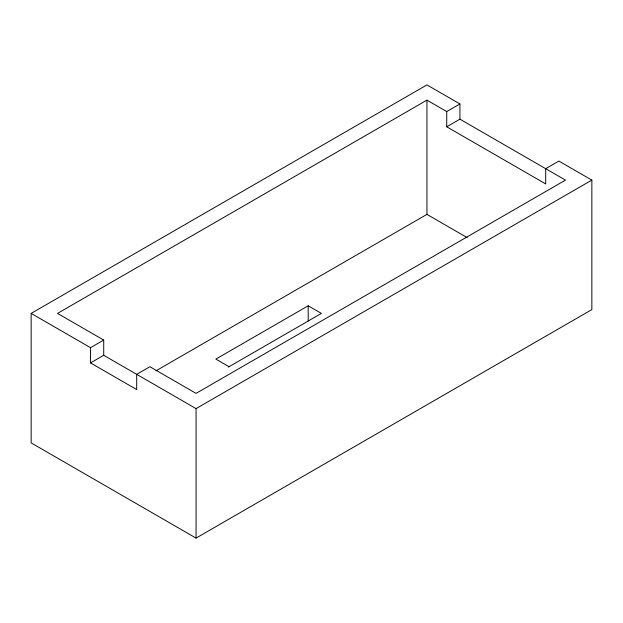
<?xml version="1.0" encoding="UTF-8"?>
<svg xmlns="http://www.w3.org/2000/svg" width="623" height="623" viewBox="0 0 623 623"><rect width="100%" height="100%" fill="white"/><g stroke="black" fill="none" stroke-linecap="round" stroke-linejoin="round"><path stroke-width="0.93" d="M31.15 313.4L426.942 84.899L459.922 103.94L459.922 119.172L446.73 126.788L446.73 111.556L426.942 100.132L57.534 313.4L103.714 340.065L103.714 355.297L90.522 362.913L90.522 347.681L31.15 313.4L31.15 442.891L196.058 538.101L591.85 309.6L591.85 180.109L558.87 161.069L545.678 168.685L545.678 183.917L446.73 126.788M446.73 111.556L459.922 103.94M90.522 347.681L103.714 340.065M155.984 370.817L426.942 214.382L467.234 237.651M228.446 367.072L321.398 313.408L308.198 305.792L215.854 359.105L229.046 366.721M103.714 355.297L196.058 408.618L591.85 180.109M459.922 119.172L565.466 180.109L196.058 393.378L149.886 366.721L136.694 374.337L136.694 389.57L90.522 362.913M426.942 100.132L426.942 214.382M308.198 305.792L308.198 321.024M196.058 408.618L196.058 538.101"/></g></svg>
